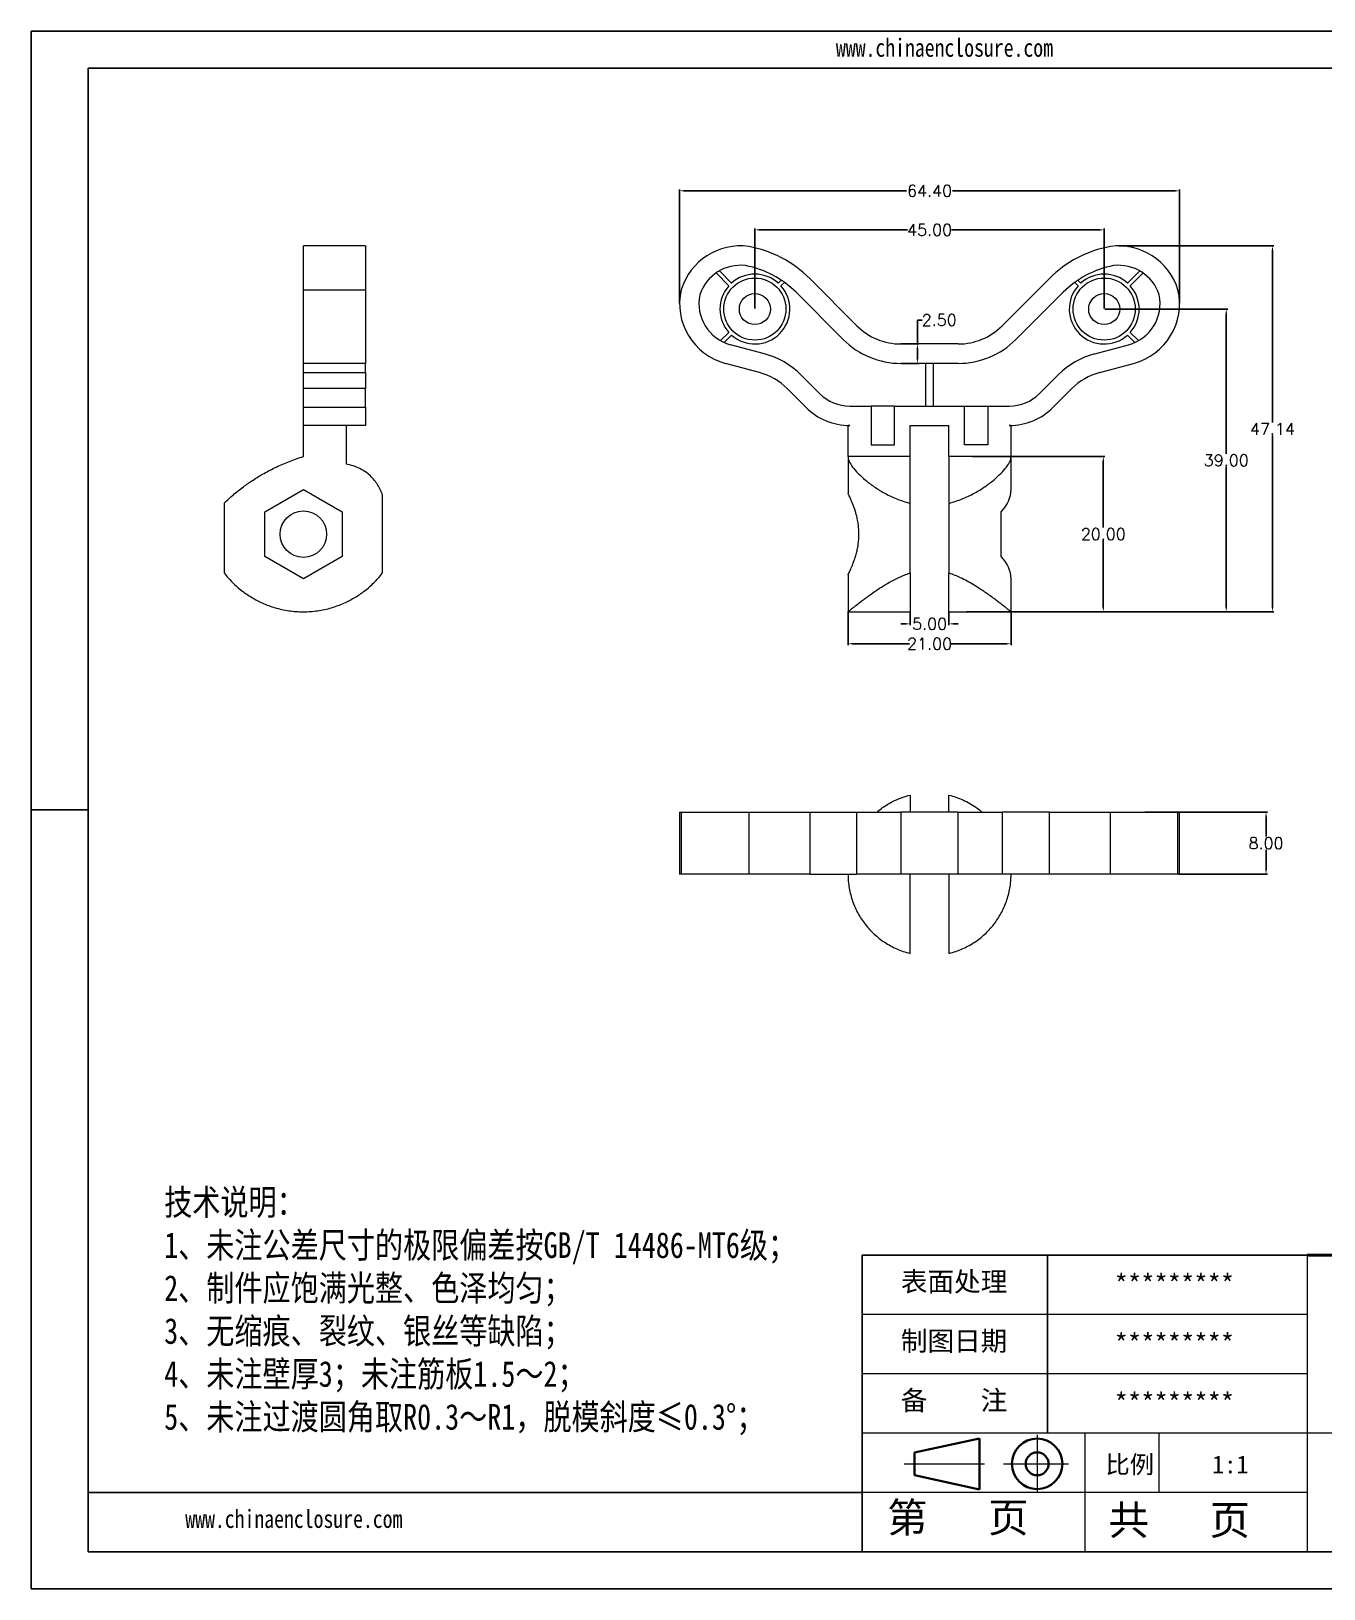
# Model space of a CAD drawing. Header units: inches. Extents: x 725 to 5279, y 573 to 1304.
# Drawn here: x 4457.9 to 4624.4, y 573 to 773.7 of the extents above; entities that cross this region are included whole.
import ezdxf

# ---------------------------------------------------------------- set-up
doc = ezdxf.new("R2010")
doc.units = ezdxf.units.IN
doc.linetypes.add('CENTER2', pattern=[28.575, 19.05, -3.175, 3.175, -3.175])
doc.layers.add('文字', color=81, linetype='Continuous')
for name, color, linetype, lineweight in [('粗实线', 7, 'Continuous', 30), ('细实线', 3, 'Continuous', 9), ('细点划线', 2, 'CENTER2', 9)]:
    doc.layers.add(name, color=color, linetype=linetype, lineweight=lineweight)
doc.styles.get("Standard").update_dxf_attribs({"font": 'txt', "bigfont": 'gbcbig.shx'})
doc.styles.add('宋体', font='', dxfattribs={"width": 0.8, "height": 3.5})
doc.styles.get('宋体').set_extended_font_data('SimSun')
doc.dimstyles.new('2', dxfattribs={"dimtxt": 1.5, "dimasz": 0.6, "dimexe": 0.18, "dimexo": 0.0625, "dimgap": 0.09, "dimtad": 0, "dimtih": 1, "dimtoh": 1, "dimzin": 0, "dimdsep": 46, "dimtxsty": 'Standard', "dimcen": 0, "dimclrd": 3, "dimclre": 3, "dimadec": 0, "dimazin": 2, "dimtfac": 1, "dimtofl": 0, "dimtmove": 0, "dimatfit": 3, "dimfxl": 1, "dimtolj": 1, "dimtzin": 0, "dimarcsym": 0})

# ---------------------------------------------------------------- blocks, each defined once
blk = doc.blocks.new('*D55')
at = {"color": 3, "lineweight": -2}
for p, q in [((4563.15, 698.78), (4563.15, 694.54)), ((4584.15, 698.78), (4584.15, 694.54)), ((4563.75, 694.72), (4571.06, 694.72)), ((4583.55, 694.72), (4576.24, 694.72))]:
    blk.add_line(p, q, dxfattribs=at)
at = {"color": 3}
for points in [[(4563.75, 694.82), (4563.75, 694.62), (4563.15, 694.72)], [(4583.55, 694.82), (4583.55, 694.62), (4584.15, 694.72)]]:
    blk.add_solid(points, dxfattribs=at)
at = {"layer": 'Defpoints', "color": 0}
for p in [(4563.15, 698.85), (4584.15, 698.85), (4584.15, 694.72)]:
    blk.add_point(p, dxfattribs=at)
at = {"color": 0, "insert": (4573.65, 694.72), "char_height": 1.5, "attachment_point": 5}
blk.add_mtext('\\A1;21.00', dxfattribs=at)
blk = doc.blocks.new('*D56')
at = {"color": 3, "lineweight": -2}
for p, q in [((4541.44, 738.62), (4541.44, 753.26)), ((4542.04, 753.08), (4570.68, 753.08)), ((4605.25, 753.08), (4576.61, 753.08)), ((4605.85, 738.62), (4605.85, 753.26))]:
    blk.add_line(p, q, dxfattribs=at)
at = {"color": 3}
for points in [[(4542.04, 753.18), (4542.04, 752.98), (4541.44, 753.08)], [(4605.25, 753.18), (4605.25, 752.98), (4605.85, 753.08)]]:
    blk.add_solid(points, dxfattribs=at)
at = {"layer": 'Defpoints', "color": 0}
for p in [(4605.85, 753.08), (4541.44, 738.56), (4605.85, 738.56)]:
    blk.add_point(p, dxfattribs=at)
at = {"color": 0, "insert": (4573.65, 753.08), "char_height": 1.5, "attachment_point": 5}
blk.add_mtext('\\A1;64.40', dxfattribs=at)
blk = doc.blocks.new('*D57')
at = {"color": 3, "lineweight": -2}
for p, q in [((4551.15, 737.91), (4551.15, 748.23)), ((4551.75, 748.05), (4570.81, 748.05)), ((4595.55, 748.05), (4576.49, 748.05)), ((4596.15, 737.91), (4596.15, 748.23))]:
    blk.add_line(p, q, dxfattribs=at)
at = {"color": 3}
for points in [[(4551.75, 748.15), (4551.75, 747.95), (4551.15, 748.05)], [(4595.55, 748.15), (4595.55, 747.95), (4596.15, 748.05)]]:
    blk.add_solid(points, dxfattribs=at)
at = {"layer": 'Defpoints', "color": 0}
for p in [(4596.15, 748.05), (4551.15, 737.85), (4596.15, 737.85)]:
    blk.add_point(p, dxfattribs=at)
at = {"color": 0, "insert": (4573.65, 748.05), "char_height": 1.5, "attachment_point": 5}
blk.add_mtext('\\A1;45.00', dxfattribs=at)
blk = doc.blocks.new('*D58')
at = {"color": 3, "lineweight": -2}
for p, q in [((4579.16, 718.85), (4596.21, 718.85)), ((4596.03, 718.25), (4596.03, 709.69)), ((4596.03, 699.45), (4596.03, 708.01)), ((4580.21, 698.85), (4596.21, 698.85))]:
    blk.add_line(p, q, dxfattribs=at)
at = {"color": 3}
for points in [[(4595.93, 718.25), (4596.13, 718.25), (4596.03, 718.85)], [(4595.93, 699.45), (4596.13, 699.45), (4596.03, 698.85)]]:
    blk.add_solid(points, dxfattribs=at)
at = {"layer": 'Defpoints', "color": 0}
for p in [(4579.1, 718.85), (4596.03, 718.85), (4580.15, 698.85)]:
    blk.add_point(p, dxfattribs=at)
at = {"color": 0, "insert": (4596.03, 708.85), "char_height": 1.5, "attachment_point": 5}
blk.add_mtext('\\A1;20.00', dxfattribs=at)
blk = doc.blocks.new('*D59')
at = {"color": 3, "lineweight": -2}
for p, q in [((4596.21, 737.85), (4612.05, 737.85)), ((4611.87, 737.25), (4611.87, 719.19)), ((4611.87, 699.45), (4611.87, 717.51)), ((4580.21, 698.85), (4612.05, 698.85))]:
    blk.add_line(p, q, dxfattribs=at)
at = {"color": 3}
for points in [[(4611.77, 737.25), (4611.97, 737.25), (4611.87, 737.85)], [(4611.77, 699.45), (4611.97, 699.45), (4611.87, 698.85)]]:
    blk.add_solid(points, dxfattribs=at)
at = {"layer": 'Defpoints', "color": 0}
for p in [(4596.15, 737.85), (4611.87, 737.85), (4580.15, 698.85)]:
    blk.add_point(p, dxfattribs=at)
at = {"color": 0, "insert": (4611.87, 718.35), "char_height": 1.5, "attachment_point": 5}
blk.add_mtext('\\A1;39.00', dxfattribs=at)
blk = doc.blocks.new('*D60')
at = {"color": 3, "lineweight": -2}
for p, q in [((4598.06, 745.98), (4618, 745.98)), ((4617.82, 745.38), (4617.82, 723.25)), ((4617.82, 699.45), (4617.82, 721.57)), ((4578.37, 698.85), (4618, 698.85))]:
    blk.add_line(p, q, dxfattribs=at)
at = {"color": 3}
for points in [[(4617.72, 745.38), (4617.92, 745.38), (4617.82, 745.98)], [(4617.72, 699.45), (4617.92, 699.45), (4617.82, 698.85)]]:
    blk.add_solid(points, dxfattribs=at)
at = {"layer": 'Defpoints', "color": 0}
for p in [(4598, 745.98), (4617.82, 745.98), (4578.31, 698.85)]:
    blk.add_point(p, dxfattribs=at)
at = {"color": 0, "insert": (4617.82, 722.41), "char_height": 1.5, "attachment_point": 5}
blk.add_mtext('\\A1;47.14', dxfattribs=at)
blk = doc.blocks.new('*D61')
at = {"color": 3, "lineweight": -2}
for p, q in [((4571.15, 698.78), (4571.15, 697.11)), ((4576.15, 698.78), (4576.15, 697.11)), ((4570.55, 697.29), (4569.95, 697.29)), ((4576.75, 697.29), (4577.35, 697.29))]:
    blk.add_line(p, q, dxfattribs=at)
at = {"color": 3}
for points in [[(4570.55, 697.39), (4570.55, 697.19), (4571.15, 697.29)], [(4576.75, 697.39), (4576.75, 697.19), (4576.15, 697.29)]]:
    blk.add_solid(points, dxfattribs=at)
at = {"layer": 'Defpoints', "color": 0}
for p in [(4571.15, 698.85), (4576.15, 698.85), (4576.15, 697.29)]:
    blk.add_point(p, dxfattribs=at)
at = {"color": 0, "insert": (4573.65, 697.29), "char_height": 1.5, "attachment_point": 5}
blk.add_mtext('\\A1;5.00', dxfattribs=at)
blk = doc.blocks.new('*D62')
at = {"color": 3, "lineweight": -2}
for p, q in [((4572.08, 733.35), (4572.08, 736.43)), ((4572.08, 736.43), (4572.68, 736.43)), ((4570.02, 733.35), (4572.26, 733.35)), ((4572.08, 731.45), (4572.08, 732.75)), ((4570.02, 730.85), (4572.26, 730.85))]:
    blk.add_line(p, q, dxfattribs=at)
at = {"color": 3}
for points in [[(4571.98, 732.75), (4572.18, 732.75), (4572.08, 733.35)], [(4571.98, 731.45), (4572.18, 731.45), (4572.08, 730.85)]]:
    blk.add_solid(points, dxfattribs=at)
at = {"layer": 'Defpoints', "color": 0}
for p in [(4569.95, 733.35), (4572.08, 733.35), (4569.95, 730.85)]:
    blk.add_point(p, dxfattribs=at)
at = {"color": 0, "insert": (4574.89, 736.43), "char_height": 1.5, "attachment_point": 5}
blk.add_mtext('\\A1;2.50', dxfattribs=at)
blk = doc.blocks.new('*D64')
at = {"color": 3, "lineweight": -2}
for p, q in [((4601.36, 673.03), (4617.17, 673.03)), ((4616.99, 672.43), (4616.99, 669.87)), ((4616.99, 665.63), (4616.99, 668.19)), ((4605.71, 665.03), (4617.17, 665.03))]:
    blk.add_line(p, q, dxfattribs=at)
at = {"color": 3}
for points in [[(4616.89, 672.43), (4617.09, 672.43), (4616.99, 673.03)], [(4616.89, 665.63), (4617.09, 665.63), (4616.99, 665.03)]]:
    blk.add_solid(points, dxfattribs=at)
at = {"layer": 'Defpoints', "color": 0}
for p in [(4601.3, 673.03), (4616.99, 673.03), (4605.65, 665.03)]:
    blk.add_point(p, dxfattribs=at)
at = {"color": 0, "insert": (4616.99, 669.03), "char_height": 1.5, "attachment_point": 5}
blk.add_mtext('\\A1;8.00', dxfattribs=at)

msp = doc.modelspace()

# ---------------------------------------------------------------- linework, layer by layer
for p, q in [((4457.924, 773.653), (4741.765, 773.653)), ((4457.924, 773.653), (4457.924, 572.957)), ((4465.269, 768.874), (4736.987, 768.874)), ((4465.269, 768.874), (4465.269, 577.735)), ((4465.269, 673.305), (4457.924, 673.305)), ((4457.924, 665.871), (4457.924, 572.957)), ((4622.303, 615.963), (4564.962, 615.963)), ((4564.962, 577.735), (4564.962, 615.963)), ((4588.854, 593.026), (4588.854, 615.963)), ((4564.962, 585.381), (4465.269, 585.381)), ((4465.269, 577.735), (4736.987, 577.735)), ((4457.924, 572.957), (4741.765, 572.957)), ((4457.924, 572.957), (4589.332, 572.957))]:
    msp.add_line(p, q)
at = {"color": 7, "linetype": 'Continuous', "lineweight": 15}
for p, q in [((4500.986, 745.985), (4492.986, 745.985)), ((4492.986, 740.341), (4492.986, 745.985)), ((4500.986, 745.985), (4500.986, 740.341)), ((4546.577, 742.769), (4548.146, 741.199)), ((4600.716, 742.769), (4599.147, 741.199)), ((4547.793, 740.846), (4546.143, 742.495)), ((4554.147, 741.199), (4554.525, 741.578)), ((4554.942, 741.288), (4554.5, 740.846)), ((4558.212, 741.774), (4564.298, 735.689)), ((4589.08, 741.774), (4582.995, 735.689)), ((4592.35, 741.288), (4592.793, 740.846)), ((4593.146, 741.199), (4592.768, 741.578)), ((4599.5, 740.846), (4601.15, 742.495)), ((4492.986, 730.832), (4492.986, 740.341)), ((4492.986, 740.341), (4500.986, 740.341)), ((4500.986, 740.341), (4500.986, 730.832)), ((4556.445, 740.006), (4562.53, 733.921)), ((4590.848, 740.006), (4584.763, 733.921)), ((4546.726, 733.778), (4547.793, 734.845)), ((4600.567, 733.778), (4599.5, 734.845)), ((4548.146, 734.492), (4547.195, 733.54)), ((4552.376, 732.08), (4548.021, 733.247)), ((4577.338, 733.345), (4569.955, 733.345)), ((4594.917, 732.08), (4599.272, 733.247)), ((4599.147, 734.492), (4600.098, 733.54)), ((4500.986, 730.832), (4492.986, 730.832)), ((4492.986, 729.665), (4492.986, 730.832)), ((4500.986, 729.665), (4500.986, 730.832)), ((4551.729, 729.665), (4547.374, 730.832)), ((4577.338, 730.845), (4569.955, 730.845)), ((4573.146, 730.845), (4573.146, 725.345)), ((4574.146, 725.345), (4574.146, 730.845)), ((4595.564, 729.665), (4599.919, 730.832)), ((4492.986, 729.665), (4500.986, 729.665)), ((4492.986, 727.595), (4492.986, 729.665)), ((4500.986, 729.665), (4500.986, 727.595)), ((4559.489, 726.956), (4557.083, 729.362)), ((4587.804, 726.956), (4590.21, 729.362)), ((4500.986, 727.595), (4492.986, 727.595)), ((4492.986, 725.189), (4492.986, 727.595)), ((4500.986, 725.189), (4500.986, 727.595)), ((4557.721, 725.189), (4555.315, 727.595)), ((4589.572, 725.189), (4591.978, 727.595)), ((4492.986, 725.189), (4500.986, 725.189)), ((4492.986, 722.845), (4492.986, 725.189)), ((4500.986, 725.189), (4500.986, 722.845)), ((4563.378, 725.345), (4566.146, 725.345)), ((4566.146, 725.345), (4566.146, 720.345)), ((4569.146, 725.345), (4566.146, 725.345)), ((4569.146, 720.345), (4569.146, 725.345)), ((4569.146, 725.345), (4578.146, 725.345)), ((4578.146, 720.345), (4578.146, 725.345)), ((4578.146, 725.345), (4581.146, 725.345)), ((4581.146, 725.345), (4581.146, 720.345)), ((4581.146, 725.345), (4583.915, 725.345)), ((4495.178, 722.845), (4492.986, 722.845)), ((4492.986, 718.845), (4492.986, 722.845)), ((4500.986, 722.845), (4495.178, 722.845)), ((4498.486, 722.845), (4498.486, 717.845)), ((4563.146, 718.845), (4563.146, 722.845)), ((4563.378, 722.845), (4563.146, 722.845)), ((4571.146, 722.845), (4576.146, 722.845)), ((4571.146, 718.845), (4571.146, 722.845)), ((4576.146, 718.845), (4576.146, 722.845)), ((4584.146, 722.845), (4583.915, 722.845)), ((4584.146, 718.845), (4584.146, 722.845)), ((4563.146, 718.845), (4563.146, 714.085)), ((4571.146, 718.845), (4563.146, 718.845)), ((4566.146, 720.345), (4569.146, 720.345)), ((4571.146, 712.845), (4571.146, 718.845)), ((4576.146, 718.845), (4576.146, 712.845)), ((4584.146, 718.845), (4576.146, 718.845)), ((4581.146, 720.345), (4578.146, 720.345)), ((4584.146, 714.595), (4584.146, 718.845)), ((4488.006, 711.72), (4492.986, 714.595)), ((4492.986, 714.595), (4497.965, 711.72)), ((4482.788, 712.845), (4482.788, 703.845)), ((4503.184, 703.845), (4503.184, 713.845)), ((4571.146, 703.845), (4571.146, 712.845)), ((4576.146, 712.845), (4576.146, 703.845)), ((4488.006, 705.97), (4488.006, 711.72)), ((4497.965, 711.72), (4497.965, 705.97)), ((4582.89, 705.97), (4582.89, 711.72)), ((4492.986, 703.095), (4488.006, 705.97)), ((4497.965, 705.97), (4492.986, 703.095)), ((4563.146, 703.599), (4563.146, 698.845)), ((4571.146, 703.845), (4571.146, 698.845)), ((4576.146, 698.845), (4576.146, 703.845)), ((4584.146, 698.845), (4584.146, 703.095)), ((4563.146, 698.845), (4571.146, 698.845)), ((4576.146, 698.845), (4584.146, 698.845)), ((4571.146, 675.226), (4571.146, 673.028)), ((4576.146, 673.028), (4576.146, 675.226)), ((4541.444, 673.028), (4541.444, 665.028)), ((4541.444, 673.028), (4541.645, 673.028)), ((4541.645, 673.028), (4541.645, 665.028)), ((4541.645, 673.028), (4550.35, 673.028)), ((4550.35, 673.028), (4550.35, 665.028)), ((4550.35, 673.028), (4558.212, 673.028)), ((4558.212, 673.028), (4558.212, 665.028)), ((4558.212, 673.028), (4564.298, 673.028)), ((4564.298, 665.028), (4564.298, 673.028)), ((4564.298, 673.028), (4569.955, 673.028)), ((4569.955, 673.028), (4569.955, 665.028)), ((4577.338, 673.028), (4569.955, 673.028)), ((4577.338, 665.028), (4577.338, 673.028)), ((4577.338, 673.028), (4582.995, 673.028)), ((4582.995, 673.028), (4582.995, 665.028)), ((4589.08, 673.028), (4582.995, 673.028)), ((4589.08, 665.028), (4589.08, 673.028)), ((4589.08, 673.028), (4596.943, 673.028)), ((4596.943, 665.028), (4596.943, 673.028)), ((4596.943, 673.028), (4605.648, 673.028)), ((4605.648, 665.028), (4605.648, 673.028)), ((4605.648, 673.028), (4605.848, 673.028)), ((4605.848, 665.028), (4605.848, 673.028)), ((4541.645, 665.028), (4541.444, 665.028)), ((4550.35, 665.028), (4541.645, 665.028)), ((4558.212, 665.028), (4550.35, 665.028)), ((4558.212, 665.028), (4564.298, 665.028)), ((4569.955, 665.028), (4564.298, 665.028)), ((4577.338, 665.028), (4569.955, 665.028)), ((4571.146, 654.83), (4571.146, 665.028)), ((4576.146, 665.028), (4576.146, 654.83)), ((4582.995, 665.028), (4577.338, 665.028)), ((4589.08, 665.028), (4582.995, 665.028)), ((4596.943, 665.028), (4589.08, 665.028)), ((4605.648, 665.028), (4596.943, 665.028)), ((4605.848, 665.028), (4605.648, 665.028))]:
    msp.add_line(p, q, dxfattribs=at)
for centre, radius in [((4551.146, 737.845), 4), ((4596.146, 737.845), 4), ((4551.146, 737.845), 2), ((4596.146, 737.845), 2), ((4492.986, 708.845), 3)]:
    msp.add_circle(centre, radius, dxfattribs=at)
for centre, radius, start, end in [((4549.29, 737.985), 8, 82.38705, 162.86814), ((4547.606, 731.167), 15, 45, 79.45786), ((4599.687, 731.167), 15, 100.54214, 135), ((4598.002, 737.985), 8, 17.13186, 97.61295), ((4549.29, 737.985), 5.5, 83.02099, 161.89832), ((4547.606, 731.167), 12.5, 45, 79.15076), ((4599.687, 731.167), 12.5, 100.84924, 135), ((4598.002, 737.985), 5.5, 18.10168, 96.97901), ((4551.146, 737.845), 4.5, 138.18474, 221.81526), ((4551.146, 737.845), 4.5, 48.18474, 131.81526), ((4551.146, 737.845), 4.5, 228.18474, 41.81526), ((4596.146, 737.845), 4.5, 138.18474, 311.81526), ((4596.146, 737.845), 4.5, 48.18474, 131.81526), ((4596.146, 737.845), 4.5, 318.18474, 41.81526), ((4549.444, 738.559), 8, 167.13186, 255), ((4549.444, 738.559), 5.5, 168.10168, 255), ((4597.848, 738.559), 5.5, 285, 11.89832), ((4597.848, 738.559), 8, 285, 12.86814), ((4569.955, 741.345), 8, 225, 270), ((4577.338, 741.345), 8, 270, 315), ((4569.955, 741.345), 10.5, 225, 270), ((4577.338, 741.345), 10.5, 270, 315), ((4549.658, 721.938), 10.5, 45, 75), ((4597.635, 721.938), 10.5, 105, 135), ((4549.658, 721.938), 8, 45, 75), ((4597.635, 721.938), 8, 105, 135), ((4563.378, 730.845), 5.5, 225, 270), ((4583.915, 730.845), 5.5, 270, 315), ((4563.378, 730.845), 8, 225, 270), ((4583.915, 730.845), 8, 270, 315)]:
    msp.add_arc(centre, radius, start, end, dxfattribs=at)
for centre, start_param, end_param in [((4573.646, 714.595), 5.7890711, 6.2831853), ((4573.646, 703.095), 0, 0.4941142)]:
    msp.add_ellipse(centre, major_axis=(10.5, 0), ratio=0.5773503, start_param=start_param, end_param=end_param, dxfattribs=at)
for points, knots in [([(4482.788, 712.845), (4482.937, 712.989), (4483.134, 713.176), (4483.491, 713.501), (4483.621, 713.616), (4483.901, 713.86), (4484.052, 713.988), (4484.531, 714.385), (4484.883, 714.664), (4485.459, 715.092), (4485.659, 715.237), (4486.075, 715.528), (4486.292, 715.675), (4486.961, 716.112), (4487.431, 716.399), (4488.423, 716.959), (4488.944, 717.231), (4490.046, 717.755), (4490.613, 718), (4491.775, 718.452), (4492.372, 718.659), (4492.986, 718.845)], [0, 0, 0, 0, 0.125, 0.125, 0.1875, 0.1875, 0.25, 0.25, 0.375, 0.375, 0.4375, 0.4375, 0.5, 0.5, 0.625, 0.625, 0.75, 0.75, 0.875, 0.875, 1, 1, 1, 1]), ([(4563.146, 718.845), (4563.146, 718.659), (4563.2, 718.452), (4563.401, 718.001), (4563.549, 717.756), (4563.936, 717.233), (4564.172, 716.96), (4564.718, 716.399), (4565.03, 716.111), (4565.73, 715.526), (4566.114, 715.234), (4566.942, 714.666), (4567.389, 714.388), (4568.113, 713.993), (4568.365, 713.864), (4568.883, 713.619), (4569.148, 713.502), (4569.965, 713.177), (4570.538, 712.989), (4571.146, 712.845)], [0, 0, 0, 0, 0.125, 0.125, 0.25, 0.25, 0.375, 0.375, 0.5, 0.5, 0.625, 0.625, 0.75, 0.75, 0.8125, 0.8125, 0.875, 0.875, 1, 1, 1, 1]), ([(4576.146, 712.845), (4576.755, 712.989), (4577.326, 713.176), (4578.141, 713.501), (4578.405, 713.616), (4578.92, 713.86), (4579.171, 713.988), (4579.9, 714.385), (4580.348, 714.664), (4580.973, 715.092), (4581.173, 715.237), (4581.557, 715.528), (4581.741, 715.675), (4582.264, 716.112), (4582.575, 716.399), (4583.12, 716.959), (4583.355, 717.231), (4583.743, 717.755), (4583.892, 718), (4584.093, 718.452), (4584.146, 718.659), (4584.146, 718.845)], [0, 0, 0, 0, 0.125, 0.125, 0.1875, 0.1875, 0.25, 0.25, 0.375, 0.375, 0.4375, 0.4375, 0.5, 0.5, 0.625, 0.625, 0.75, 0.75, 0.875, 0.875, 1, 1, 1, 1]), ([(4503.184, 713.845), (4503.038, 714.314), (4502.837, 714.752), (4502.321, 715.586), (4502.005, 715.98), (4501.423, 716.525), (4501.212, 716.697), (4500.76, 717.014), (4500.518, 717.16), (4499.997, 717.421), (4499.717, 717.537), (4499.125, 717.725), (4498.814, 717.798), (4498.486, 717.845)], [0, 0, 0, 0, 0.25, 0.25, 0.5, 0.5, 0.625, 0.625, 0.75, 0.75, 0.875, 0.875, 1, 1, 1, 1]), ([(4564.553, 708.845), (4564.552, 708.935), (4564.549, 709.274), (4564.509, 709.819), (4564.411, 710.503), (4564.284, 711.097), (4564.158, 711.561), (4564.033, 711.973), (4563.911, 712.328), (4563.758, 712.735), (4563.606, 713.108), (4563.464, 713.429), (4563.339, 713.701), (4563.24, 713.906), (4563.179, 714.031), (4563.149, 714.091), (4563.151, 714.087), (4563.152, 714.085)], [0, 0, 0, 0, 0.0321332, 0.121342, 0.1958888, 0.2864503, 0.3538503, 0.3909351, 0.4690447, 0.5218552, 0.6021573, 0.6851835, 0.7415441, 0.8276419, 0.9046521, 0.9569788, 1, 1, 1, 1]), ([(4563.148, 703.599), (4563.148, 703.598), (4563.143, 703.589), (4563.163, 703.628), (4563.203, 703.71), (4563.268, 703.841), (4563.357, 704.03), (4563.445, 704.221), (4563.525, 704.398), (4563.634, 704.651), (4563.785, 705.023), (4563.932, 705.419), (4564.087, 705.886), (4564.235, 706.396), (4564.363, 706.95), (4564.465, 707.54), (4564.538, 708.15), (4564.548, 708.618), (4564.553, 708.845)], [0, 0, 0, 0, 0.012343, 0.089625, 0.1246529, 0.1894591, 0.2791538, 0.3116088, 0.3440634, 0.4100873, 0.4768909, 0.5572609, 0.6116484, 0.6944366, 0.7768568, 0.8328856, 0.9186222, 1, 1, 1, 1]), ([(4482.788, 703.845), (4482.931, 703.66), (4483.118, 703.43), (4483.565, 702.926), (4483.826, 702.652), (4484.426, 702.086), (4484.76, 701.797), (4485.494, 701.233), (4485.895, 700.957), (4486.554, 700.56), (4486.783, 700.431), (4487.255, 700.185), (4487.498, 700.068), (4488.251, 699.733), (4488.785, 699.534), (4489.923, 699.2), (4490.51, 699.07), (4491.721, 698.893), (4492.353, 698.846), (4493.597, 698.845), (4494.214, 698.889), (4495.133, 699.022), (4495.435, 699.077), (4496.025, 699.205), (4496.313, 699.278), (4497.159, 699.525), (4497.703, 699.726), (4498.714, 700.174), (4499.185, 700.421), (4499.845, 700.817), (4500.057, 700.953), (4500.461, 701.229), (4500.654, 701.37), (4501.206, 701.793), (4501.539, 702.08), (4501.99, 702.505), (4502.132, 702.646), (4502.395, 702.918), (4502.517, 703.05), (4502.853, 703.43), (4503.04, 703.66), (4503.184, 703.845)], [0, 0, 0, 0, 0.0625, 0.0625, 0.125, 0.125, 0.1875, 0.1875, 0.25, 0.25, 0.28125, 0.28125, 0.3125, 0.3125, 0.375, 0.375, 0.4375, 0.4375, 0.5, 0.5, 0.5625, 0.5625, 0.59375, 0.59375, 0.625, 0.625, 0.6875, 0.6875, 0.75, 0.75, 0.78125, 0.78125, 0.8125, 0.8125, 0.875, 0.875, 0.90625, 0.90625, 0.9375, 0.9375, 1, 1, 1, 1]), ([(4563.152, 698.85), (4563.152, 698.85), (4563.153, 698.851), (4563.214, 698.9), (4563.332, 698.996), (4563.516, 699.145), (4563.79, 699.364), (4564.187, 699.678), (4564.674, 700.057), (4565.204, 700.458), (4565.799, 700.898), (4566.466, 701.372), (4567.31, 701.938), (4568.09, 702.425), (4568.905, 702.884), (4569.61, 703.24), (4570.353, 703.573), (4570.881, 703.754), (4571.146, 703.845)], [0, 0, 0, 0, 0.0345151, 0.08416039, 0.13336682, 0.19056432, 0.24831426, 0.31821518, 0.40487005, 0.46360147, 0.52267973, 0.61473185, 0.67681683, 0.77096479, 0.82762113, 0.88455658, 0.94204637, 1, 1, 1, 1]), ([(4576.146, 703.845), (4576.395, 703.76), (4576.896, 703.589), (4577.68, 703.244), (4578.526, 702.814), (4579.382, 702.316), (4580.125, 701.844), (4580.747, 701.424), (4581.338, 701.009), (4581.884, 700.611), (4582.378, 700.24), (4582.839, 699.886), (4583.206, 699.599), (4583.507, 699.36), (4583.723, 699.188), (4583.903, 699.043), (4584.034, 698.937), (4584.119, 698.867), (4584.156, 698.837), (4584.146, 698.846), (4584.146, 698.846)], [0, 0, 0, 0, 0.0543984, 0.1092362, 0.1810517, 0.259925, 0.3313926, 0.3874181, 0.4439765, 0.5172926, 0.5727903, 0.6285909, 0.7066714, 0.7460613, 0.79639, 0.8470753, 0.8930988, 0.9394348, 0.9992438, 1, 1, 1, 1]), ([(4566.858, 673.028), (4566.947, 673.105), (4567.242, 673.363), (4567.774, 673.741), (4568.45, 674.164), (4569.24, 674.572), (4570.141, 674.949), (4570.81, 675.133), (4571.146, 675.226)], [0, 0, 0, 0, 0.0674945, 0.2245464, 0.3859064, 0.547289, 0.7726726, 1, 1, 1, 1]), ([(4576.146, 675.226), (4576.445, 675.144), (4577.043, 674.981), (4577.947, 674.623), (4578.841, 674.169), (4579.679, 673.652), (4580.189, 673.223), (4580.422, 673.028)], [0, 0, 0, 0, 0.2029978, 0.4059819, 0.6153196, 0.8245942, 1, 1, 1, 1]), ([(4563.146, 665.028), (4563.146, 664.414), (4563.2, 663.818), (4563.401, 662.656), (4563.549, 662.091), (4563.936, 660.99), (4564.172, 660.466), (4564.718, 659.472), (4565.03, 659.001), (4565.73, 658.106), (4566.114, 657.691), (4566.942, 656.927), (4567.389, 656.576), (4568.113, 656.099), (4568.365, 655.948), (4568.883, 655.666), (4569.148, 655.535), (4569.965, 655.176), (4570.538, 654.979), (4571.146, 654.83)], [0, 0, 0, 0, 0.125, 0.125, 0.25, 0.25, 0.375, 0.375, 0.5, 0.5, 0.625, 0.625, 0.75, 0.75, 0.8125, 0.8125, 0.875, 0.875, 1, 1, 1, 1]), ([(4576.146, 654.83), (4576.755, 654.979), (4577.326, 655.176), (4578.141, 655.533), (4578.405, 655.663), (4578.92, 655.943), (4579.171, 656.094), (4579.9, 656.573), (4580.348, 656.925), (4580.973, 657.5), (4581.173, 657.7), (4581.557, 658.117), (4581.741, 658.334), (4582.264, 659.003), (4582.575, 659.473), (4583.12, 660.464), (4583.355, 660.986), (4583.743, 662.088), (4583.892, 662.655), (4584.093, 663.817), (4584.146, 664.414), (4584.146, 665.028)], [0, 0, 0, 0, 0.125, 0.125, 0.1875, 0.1875, 0.25, 0.25, 0.375, 0.375, 0.4375, 0.4375, 0.5, 0.5, 0.625, 0.625, 0.75, 0.75, 0.875, 0.875, 1, 1, 1, 1])]:
    msp.add_open_spline(points, degree=3, knots=knots, dxfattribs=at)
at = {"layer": '粗实线', "color": 7, "lineweight": 40}
msp.add_line((4736.987, 615.963), (4622.303, 615.963), dxfattribs=at)
at = {"layer": '粗实线', "color": 7}
for p, q in [((4580.072, 592.311), (4571.718, 590.54)), ((4580.072, 592.311), (4580.072, 585.764)), ((4571.718, 590.54), (4571.718, 587.586)), ((4571.718, 587.586), (4580.072, 585.764))]:
    msp.add_line(p, q, dxfattribs=at)
for radius in [3.248, 1.477]:
    msp.add_circle((4587.507, 589.063), radius, dxfattribs=at)
at = {"layer": '细实线', "color": 7}
for p, q in [((4622.303, 615.963), (4622.303, 577.735)), ((4622.303, 608.317), (4564.962, 608.317)), ((4622.303, 600.672), (4564.962, 600.672)), ((4736.987, 593.026), (4564.962, 593.026)), ((4593.632, 593.026), (4593.632, 577.735)), ((4603.189, 593.026), (4603.189, 585.381)), ((4622.303, 585.381), (4564.962, 585.381))]:
    msp.add_line(p, q, dxfattribs=at)
at = {"layer": '细点划线', "color": 7}
for p, q in [((4587.507, 592.802), (4587.507, 585.381)), ((4570.386, 589.063), (4580.712, 589.063)), ((4583.163, 589.063), (4591.558, 589.063))]:
    msp.add_line(p, q, dxfattribs=at)

# ---------------------------------------------------------------- texts
at = {"char_height": 2.51437, "width": 1429.04318, "attachment_point": 1}
for s, insert in [('{\\fSimHei|b0|i0|c134|p49;表面处理}', (4569.948, 613.793)), ('{\\fSimHei|b0|i0|c134|p49;*********}', (4597.487, 613.47)), ('{\\fSimHei|b0|i0|c134|p49;制图日期}', (4569.948, 606.148)), ('{\\fSimHei|b0|i0|c134|p49;*********}', (4597.487, 605.824)), ('{\\fSimHei|b0|i0|c134|p49;备    注}', (4569.948, 598.502)), ('{\\fSimHei|b0|i0|c134|p49;*********}', (4597.487, 598.179))]:
    msp.add_mtext(s, dxfattribs=dict(at, insert=insert))
at = {"layer": '文字', "color": 0, "attachment_point": 1, "style": '宋体'}
for s, insert, char_height, width in [('www.chinaenclosure.com', (4561.585, 772.689), 2.33614, 41.04378), ('{\\H1.111x;技术说明：\\P1、未注公差尺寸的极限偏差按GB/T 14486-MT6级；\\P2、制件应饱满光整、色泽均匀；\\P3、无缩痕、裂纹、银丝等缺陷；\\P4、未注壁厚3；未注筋板1.5～2；\\P5、未注过渡圆角取R0.3～R1，脱模斜度≤0.3%%D；}', (4475.061, 624.436), 2.98655, 108.78001), ('www.chinaenclosure.com', (4477.777, 583.143), 2.33614, 41.04378)]:
    msp.add_mtext(s, dxfattribs=dict(at, insert=insert, char_height=char_height, width=width))
at = {"layer": '细实线', "color": 7, "attachment_point": 1}
for s, insert, char_height, width in [('{\\fSimSun|b0|i0|c134|p54;比例}', (4596.308, 590.131), 2.29367, 10.06848), ('{\\fSimSun|b0|i0|c134|p54;1:1}', (4610.047, 590.131), 2.29367, 10.06848), ('{\\fSimSun|b0|i0|c134|p54;第   页}', (4568.178, 584.067), 3.82278, 28.67084), ('{\\fSimSun|b0|i0|c134|p54; 共   页}', (4594.1, 583.742), 3.82278, 28.67084)]:
    msp.add_mtext(s, dxfattribs=dict(at, insert=insert, char_height=char_height, width=width))

# ---------------------------------------------------------------- dimensions: what is measured, and where the dimension line sits
for base, p1, p2, picture, middle in [((4605.848, 753.079), (4541.444, 738.559), (4605.848, 738.559), '*D56', (4573.646, 753.079)), ((4596.146, 748.055), (4551.146, 737.845), (4596.146, 737.845), '*D57', (4573.646, 748.055)), ((4584.146, 694.723), (4563.146, 698.845), (4584.146, 698.846), '*D55', (4573.646, 694.723)), ((4576.146, 697.293), (4571.146, 698.845), (4576.146, 698.845), '*D61', (4573.646, 697.293))]:
    dim = msp.add_linear_dim(base=base, p1=p1, p2=p2, dimstyle='2')
    dim.commit()
    dim.dimension.update_dxf_attribs({"geometry": picture, "text_midpoint": middle})
for base, p1, p2, picture, middle in [((4617.817, 745.985), (4578.311, 698.845), (4598.002, 745.985), '*D60', (4617.817, 722.415)), ((4611.869, 737.845), (4580.146, 698.845), (4596.146, 737.845), '*D59', (4611.869, 718.345)), ((4596.034, 718.845), (4580.146, 698.845), (4579.097, 718.845), '*D58', (4596.034, 708.845)), ((4616.994, 673.028), (4605.648, 665.028), (4601.295, 673.028), '*D64', (4616.994, 669.028))]:
    dim = msp.add_linear_dim(base=base, p1=p1, p2=p2, angle=90, dimstyle='2')
    dim.commit()
    dim.dimension.update_dxf_attribs({"geometry": picture, "text_midpoint": middle})
dim = msp.add_linear_dim(base=(4572.075, 733.345), p1=(4569.955, 730.845), p2=(4569.955, 733.345), angle=90, dimstyle='2')
dim.commit()
dim.dimension.update_dxf_attribs({"geometry": '*D62', "text_midpoint": (4574.89, 736.426), "dimtype": 160})

doc.saveas('drawing.dxf')
